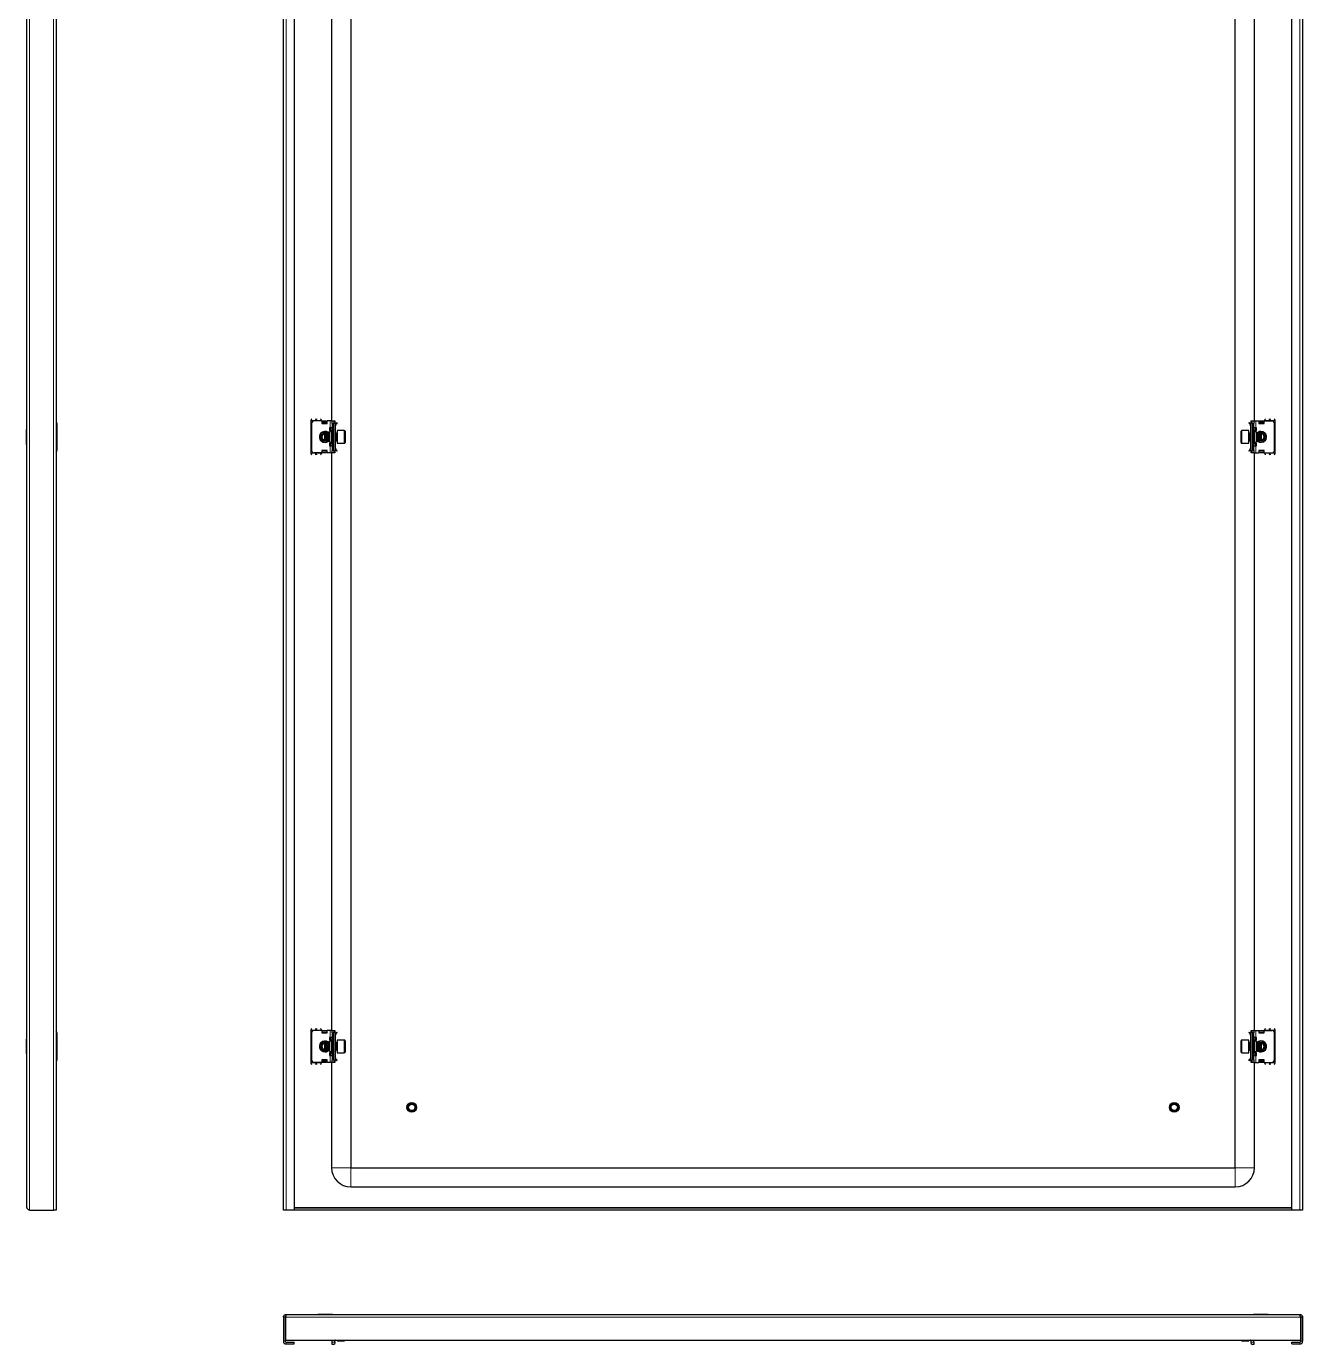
# Model space of a CAD drawing. Header units: millimetres. Extents: x -419 to 1862, y -875 to 1206.
# Drawn here: x 868 to 1862, y -849 to 179 of the extents above; entities that cross this region are included whole.
import ezdxf

# ---------------------------------------------------------------- set-up
doc = ezdxf.new("R2010")
doc.units = ezdxf.units.MM

msp = doc.modelspace()

# ---------------------------------------------------------------- linework, layer by layer
at = {"color": 7, "linetype": 'Continuous', "lineweight": 25}
for p, q in [((868.5, -741.52), (868.5, 1009.28)), ((891.5, 1011.38), (891.5, -743.62)), ((1068.42, -743.62), (1068.42, 1011.38)), ((1076.92, 1011.38), (1076.92, -743.62)), ((1853.92, -743.62), (1853.92, 1011.38)), ((1862.42, 1011.38), (1862.42, -743.62)), ((1120.92, 978.38), (1120.92, -710.62)), ((1809.92, -710.62), (1809.92, 978.38)), ((1105.92, 396.38), (1105.92, -128.62)), ((1824.92, -128.62), (1824.92, 396.38)), ((892, -130.62), (892, -151.62)), ((1089.92, -128.37), (1089.92, -153.87)), ((1090.42, -130.62), (1090.42, -151.62)), ((1098.42, -128.62), (1092.42, -128.62)), ((1097.92, -128.37), (1097.92, -128.62)), ((1098.42, -128.62), (1098.42, -130.62)), ((1098.62, -128.74), (1098.42, -128.74)), ((1098.42, -130.62), (1102.42, -130.62)), ((1098.62, -130.62), (1098.62, -128.74)), ((1098.67, -129), (1099.17, -128.65)), ((1099.17, -129), (1098.67, -129.35)), ((1098.67, -129.35), (1098.67, -129)), ((1098.67, -130.27), (1098.67, -129.35)), ((1098.67, -130.62), (1098.67, -130.27)), ((1099.17, -128.65), (1099.17, -129)), ((1099.17, -128.65), (1101.67, -128.65)), ((1099.17, -129), (1101.67, -129)), ((1101.67, -129), (1101.67, -128.65)), ((1101.67, -128.65), (1102.17, -129)), ((1102.17, -129.35), (1101.67, -129)), ((1102.17, -129), (1102.17, -129.35)), ((1102.17, -129.35), (1102.17, -130.27)), ((1102.17, -130.27), (1102.17, -130.62)), ((1102.42, -130.62), (1102.42, -128.62)), ((1104.92, -128.62), (1102.42, -128.62)), ((1106.42, -128.62), (1104.92, -128.62)), ((1106.42, -128.62), (1108.42, -128.62)), ((1106.42, -130.62), (1106.42, -128.62)), ((1106.42, -130.62), (1106.42, -151.62)), ((1107.42, -151.62), (1107.42, -130.62)), ((1108.42, -128.62), (1108.42, -128.89)), ((1108.42, -128.89), (1108.42, -153.35)), ((1108.42, -129.71), (1108.63, -129.91)), ((1108.92, -132.37), (1108.42, -132.37)), ((1108.92, -130.62), (1108.92, -131.08)), ((1108.92, -135.87), (1108.92, -132.37)), ((1109.01, -130.96), (1109.99, -129.98)), ((1109.36, -131.31), (1109.01, -130.96)), ((1109.36, -131.31), (1110.34, -130.33)), ((1109.99, -129.98), (1110.34, -130.33)), ((1820.86, -129.98), (1820.51, -130.33)), ((1821.49, -131.31), (1820.51, -130.33)), ((1821.84, -130.96), (1820.86, -129.98)), ((1821.49, -131.31), (1821.84, -130.96)), ((1821.92, -130.62), (1821.92, -131.01)), ((1821.92, -132.37), (1822.42, -132.37)), ((1821.92, -132.37), (1821.92, -135.87)), ((1822.22, -129.91), (1822.42, -129.71)), ((1822.42, -128.62), (1824.42, -128.62)), ((1822.42, -128.89), (1822.42, -128.62)), ((1822.42, -153.35), (1822.42, -128.89)), ((1823.42, -130.62), (1823.42, -151.62)), ((1824.42, -128.62), (1824.42, -130.62)), ((1824.42, -128.62), (1825.92, -128.62)), ((1824.42, -151.62), (1824.42, -130.62)), ((1825.92, -128.62), (1828.42, -128.62)), ((1828.42, -128.62), (1828.42, -130.62)), ((1828.42, -130.62), (1832.42, -130.62)), ((1828.67, -129), (1829.17, -128.65)), ((1829.17, -129), (1828.67, -129.35)), ((1828.67, -129.35), (1828.67, -129)), ((1828.67, -130.27), (1828.67, -129.35)), ((1828.67, -130.62), (1828.67, -130.27)), ((1829.17, -128.65), (1829.17, -129)), ((1829.17, -128.65), (1831.67, -128.65)), ((1829.17, -129), (1831.67, -129)), ((1831.67, -129), (1831.67, -128.65)), ((1831.67, -128.65), (1832.17, -129)), ((1832.17, -129.35), (1831.67, -129)), ((1832.17, -129), (1832.17, -129.35)), ((1832.17, -129.35), (1832.17, -130.27)), ((1832.17, -130.27), (1832.17, -130.62)), ((1832.22, -128.74), (1832.22, -130.62)), ((1832.42, -128.74), (1832.22, -128.74)), ((1832.42, -130.62), (1832.42, -128.62)), ((1832.42, -128.62), (1838.42, -128.62)), ((1832.92, -128.62), (1832.92, -128.37)), ((1840.42, -151.62), (1840.42, -130.62)), ((1840.92, -153.87), (1840.92, -128.37)), ((868.5, -135.34), (868.2, -135.34)), ((868.2, -143.26), (868.2, -135.34)), ((868.2, -146.91), (868.2, -143.26)), ((1100.73, -138.37), (1099.9, -138.56)), ((1100.98, -138.12), (1100.42, -138.67)), ((1100.42, -138.67), (1100.42, -143.38)), ((1100.42, -143.38), (1100.42, -143.57)), ((1100.42, -143.57), (1100.98, -144.12)), ((1101.04, -138.12), (1100.98, -138.12)), ((1100.98, -138.12), (1100.98, -143.89)), ((1101.42, -138.67), (1101.04, -138.12)), ((1101.04, -138.12), (1101.04, -139.97)), ((1101.04, -139.97), (1101.04, -144.12)), ((1101.04, -144.12), (1101.42, -143.57)), ((1101.59, -138.44), (1101.22, -138.38)), ((1101.81, -138.12), (1101.42, -138.67)), ((1101.42, -138.67), (1101.42, -140.19)), ((1101.42, -140.19), (1101.42, -143.57)), ((1101.42, -143.57), (1101.81, -144.12)), ((1102.04, -138.12), (1101.81, -138.12)), ((1101.81, -138.12), (1101.81, -139.97)), ((1101.81, -139.97), (1101.81, -144.12)), ((1102.42, -138.67), (1102.04, -138.12)), ((1102.04, -138.12), (1102.04, -139.97)), ((1102.04, -139.97), (1102.04, -144.12)), ((1102.04, -144.12), (1102.42, -143.57)), ((1102.25, -138.43), (1102.5, -138.57)), ((1102.5, -143.67), (1102.25, -143.81)), ((1102.81, -138.12), (1102.42, -138.67)), ((1102.42, -138.67), (1102.42, -140.19)), ((1102.42, -140.19), (1102.42, -143.57)), ((1102.42, -143.57), (1102.81, -144.12)), ((1103.04, -138.12), (1102.81, -138.12)), ((1102.81, -138.12), (1102.81, -139.97)), ((1102.81, -139.97), (1102.81, -144.12)), ((1103.42, -138.67), (1103.04, -138.12)), ((1103.04, -138.12), (1103.04, -139.97)), ((1103.04, -139.97), (1103.04, -144.12)), ((1103.04, -144.12), (1103.42, -143.57)), ((1103.81, -138.12), (1103.42, -138.67)), ((1103.42, -138.67), (1103.42, -140.19)), ((1103.42, -140.19), (1103.42, -143.57)), ((1103.42, -143.57), (1103.81, -144.12)), ((1104.04, -138.12), (1103.81, -138.12)), ((1103.81, -138.12), (1103.81, -139.97)), ((1103.81, -139.97), (1103.81, -144.12)), ((1104.42, -138.67), (1104.04, -138.12)), ((1104.04, -138.12), (1104.04, -139.97)), ((1104.04, -139.97), (1104.04, -144.12)), ((1104.04, -144.12), (1104.42, -143.57)), ((1104.42, -134.12), (1104.42, -136.12)), ((1104.92, -134.12), (1104.42, -134.12)), ((1104.42, -135.87), (1105.42, -135.87)), ((1104.42, -136.12), (1106.1, -137.09)), ((1105.92, -137.12), (1104.42, -137.12)), ((1104.42, -137.12), (1104.42, -145.12)), ((1106.42, -134.12), (1104.92, -134.12)), ((1105.42, -135.87), (1105.92, -135.87)), ((1105.92, -135.87), (1105.92, -136.99)), ((1108.92, -135.87), (1108.42, -135.87)), ((1108.81, -138.12), (1108.42, -138.67)), ((1108.42, -143.57), (1108.81, -144.12)), ((1109.04, -138.12), (1108.81, -138.12)), ((1108.81, -138.12), (1108.81, -139.97)), ((1108.81, -139.97), (1108.81, -144.12)), ((1108.92, -138.12), (1108.92, -135.87)), ((1109.42, -138.67), (1109.04, -138.12)), ((1109.04, -138.12), (1109.04, -139.97)), ((1109.04, -139.97), (1109.04, -144.12)), ((1109.04, -144.12), (1109.42, -143.57)), ((1109.81, -138.12), (1109.42, -138.67)), ((1109.42, -138.67), (1109.42, -140.19)), ((1109.42, -140.19), (1109.42, -143.57)), ((1109.42, -143.57), (1109.81, -144.12)), ((1110.17, -138.12), (1109.81, -138.12)), ((1109.81, -138.12), (1109.81, -139.97)), ((1109.81, -139.97), (1109.81, -144.12)), ((1115.82, -136.12), (1110.42, -136.12)), ((1110.42, -136.12), (1110.42, -145.74)), ((1116.42, -136.72), (1116.42, -145.19)), ((1814.42, -145.52), (1814.42, -136.72)), ((1820.42, -136.12), (1815.02, -136.12)), ((1820.42, -146.12), (1820.42, -136.12)), ((1821.04, -138.12), (1820.67, -138.12)), ((1821.42, -138.67), (1821.04, -138.12)), ((1821.04, -139.97), (1821.04, -138.12)), ((1821.04, -144.12), (1821.04, -139.97)), ((1821.04, -144.12), (1821.42, -143.57)), ((1821.81, -138.12), (1821.42, -138.67)), ((1821.42, -140.19), (1821.42, -138.67)), ((1821.42, -143.57), (1821.42, -140.19)), ((1821.42, -143.57), (1821.81, -144.12)), ((1822.04, -138.12), (1821.81, -138.12)), ((1821.81, -139.97), (1821.81, -138.12)), ((1821.81, -144.12), (1821.81, -139.97)), ((1822.42, -135.87), (1821.92, -135.87)), ((1821.92, -135.87), (1821.92, -138.12)), ((1822.42, -138.67), (1822.04, -138.12)), ((1822.04, -139.97), (1822.04, -138.12)), ((1822.04, -144.12), (1822.04, -139.97)), ((1822.04, -144.12), (1822.42, -143.57)), ((1825.92, -134.12), (1824.42, -134.12)), ((1824.75, -137.09), (1826.42, -136.12)), ((1824.92, -136.99), (1824.92, -135.87)), ((1824.92, -135.87), (1825.42, -135.87)), ((1826.42, -137.12), (1824.92, -137.12)), ((1825.42, -135.87), (1826.42, -135.87)), ((1826.42, -134.12), (1825.92, -134.12)), ((1826.42, -136.12), (1826.42, -134.12)), ((1826.42, -145.12), (1826.42, -137.12)), ((1826.81, -138.12), (1826.42, -138.67)), ((1826.42, -143.57), (1826.81, -144.12)), ((1827.04, -138.12), (1826.81, -138.12)), ((1826.81, -139.97), (1826.81, -138.12)), ((1826.81, -144.12), (1826.81, -139.97)), ((1827.42, -138.67), (1827.04, -138.12)), ((1827.04, -139.97), (1827.04, -138.12)), ((1827.04, -144.12), (1827.04, -139.97)), ((1827.04, -144.12), (1827.42, -143.57)), ((1827.81, -138.12), (1827.42, -138.67)), ((1827.42, -140.19), (1827.42, -138.67)), ((1827.42, -143.57), (1827.42, -140.19)), ((1827.42, -143.57), (1827.81, -144.12)), ((1828.04, -138.12), (1827.81, -138.12)), ((1827.81, -139.97), (1827.81, -138.12)), ((1827.81, -144.12), (1827.81, -139.97)), ((1828.42, -138.67), (1828.04, -138.12)), ((1828.04, -139.97), (1828.04, -138.12)), ((1828.04, -144.12), (1828.04, -139.97)), ((1828.04, -144.12), (1828.42, -143.57)), ((1828.35, -138.57), (1828.6, -138.43)), ((1828.6, -143.81), (1828.35, -143.67)), ((1828.81, -138.12), (1828.42, -138.67)), ((1828.42, -140.19), (1828.42, -138.67)), ((1828.42, -143.57), (1828.42, -140.19)), ((1828.42, -143.57), (1828.81, -144.12)), ((1829.04, -138.12), (1828.81, -138.12)), ((1828.81, -139.97), (1828.81, -138.12)), ((1828.81, -144.12), (1828.81, -139.97)), ((1829.42, -138.67), (1829.04, -138.12)), ((1829.04, -139.97), (1829.04, -138.12)), ((1829.04, -144.12), (1829.04, -139.97)), ((1829.04, -144.12), (1829.42, -143.57)), ((1829.63, -138.38), (1829.26, -138.44)), ((1829.81, -138.12), (1829.42, -138.67)), ((1829.42, -140.19), (1829.42, -138.67)), ((1829.42, -143.57), (1829.42, -140.19)), ((1829.42, -143.57), (1829.81, -144.12)), ((1829.87, -138.12), (1829.81, -138.12)), ((1829.81, -139.97), (1829.81, -138.12)), ((1829.81, -144.12), (1829.81, -139.97)), ((1830.42, -138.67), (1829.87, -138.12)), ((1829.87, -144.12), (1829.87, -138.12)), ((1829.87, -144.12), (1830.42, -143.57)), ((1830.95, -138.56), (1830.12, -138.37)), ((1830.42, -143.57), (1830.42, -138.67)), ((868.2, -146.91), (868.5, -146.91)), ((1098.42, -153.62), (1092.42, -153.62)), ((1097.92, -153.62), (1097.92, -153.87)), ((1102.42, -151.62), (1098.42, -151.62)), ((1098.42, -151.62), (1098.42, -153.62)), ((1098.42, -153.5), (1098.62, -153.5)), ((1098.62, -153.5), (1098.62, -151.62)), ((1098.67, -151.97), (1098.67, -151.62)), ((1098.67, -152.89), (1098.67, -151.97)), ((1098.67, -152.89), (1099.17, -153.24)), ((1098.67, -153.24), (1098.67, -152.89)), ((1099.17, -153.59), (1098.67, -153.24)), ((1101.67, -153.24), (1099.17, -153.24)), ((1099.17, -153.24), (1099.17, -153.59)), ((1101.67, -153.59), (1099.17, -153.59)), ((1100.98, -143.89), (1100.98, -144.12)), ((1100.98, -144.12), (1101.04, -144.12)), ((1101.67, -153.24), (1102.17, -152.89)), ((1101.67, -153.59), (1101.67, -153.24)), ((1102.17, -153.24), (1101.67, -153.59)), ((1101.81, -144.12), (1102.04, -144.12)), ((1102.17, -151.62), (1102.17, -151.97)), ((1102.17, -151.97), (1102.17, -152.89)), ((1102.17, -152.89), (1102.17, -153.24)), ((1102.42, -153.62), (1102.42, -151.62)), ((1104.92, -153.62), (1102.42, -153.62)), ((1102.81, -144.12), (1103.04, -144.12)), ((1103.81, -144.12), (1104.04, -144.12)), ((1104.42, -145.12), (1105.92, -145.12)), ((1106.1, -145.15), (1104.42, -146.12)), ((1104.42, -146.12), (1104.42, -148.12)), ((1105.42, -146.37), (1104.42, -146.37)), ((1104.42, -148.12), (1104.92, -148.12)), ((1104.92, -148.12), (1106.42, -148.12)), ((1106.42, -153.62), (1104.92, -153.62)), ((1105.92, -146.37), (1105.42, -146.37)), ((1105.92, -145.25), (1105.92, -146.37)), ((1105.92, -153.62), (1105.92, -603.62)), ((1106.42, -153.62), (1106.42, -151.62)), ((1108.42, -153.62), (1106.42, -153.62)), ((1108.42, -146.37), (1108.92, -146.37)), ((1108.92, -149.87), (1108.42, -149.87)), ((1108.63, -152.33), (1108.42, -152.53)), ((1108.42, -153.35), (1108.42, -153.62)), ((1108.81, -144.12), (1109.04, -144.12)), ((1108.92, -146.37), (1108.92, -144.12)), ((1108.92, -149.87), (1108.92, -146.37)), ((1108.92, -151.62), (1108.92, -151.23)), ((1109.36, -150.93), (1109.01, -151.28)), ((1109.01, -151.28), (1109.99, -152.26)), ((1109.36, -150.93), (1110.34, -151.91)), ((1109.81, -144.12), (1110.17, -144.12)), ((1109.99, -152.26), (1110.34, -151.91)), ((1110.42, -145.74), (1110.42, -146.12)), ((1110.42, -146.12), (1115.82, -146.12)), ((1116.42, -145.19), (1116.42, -145.52)), ((1815.02, -146.12), (1820.42, -146.12)), ((1821.49, -150.93), (1820.51, -151.91)), ((1820.86, -152.26), (1820.51, -151.91)), ((1820.67, -144.12), (1821.04, -144.12)), ((1821.84, -151.28), (1820.86, -152.26)), ((1821.49, -150.93), (1821.84, -151.28)), ((1821.81, -144.12), (1822.04, -144.12)), ((1821.92, -144.12), (1821.92, -146.37)), ((1821.92, -146.37), (1821.92, -149.87)), ((1821.92, -146.37), (1822.42, -146.37)), ((1821.92, -149.87), (1822.42, -149.87)), ((1821.92, -151.62), (1821.92, -151.16)), ((1822.42, -152.53), (1822.22, -152.33)), ((1822.42, -153.62), (1822.42, -153.35)), ((1824.42, -153.62), (1822.42, -153.62)), ((1824.42, -148.12), (1825.92, -148.12)), ((1824.42, -151.62), (1824.42, -153.62)), ((1824.42, -153.62), (1825.92, -153.62)), ((1826.42, -146.12), (1824.75, -145.15)), ((1824.92, -145.12), (1826.42, -145.12)), ((1824.92, -146.37), (1824.92, -145.25)), ((1825.42, -146.37), (1824.92, -146.37)), ((1824.92, -603.62), (1824.92, -153.62)), ((1826.42, -146.37), (1825.42, -146.37)), ((1825.92, -148.12), (1826.42, -148.12)), ((1825.92, -153.62), (1828.42, -153.62)), ((1826.42, -148.12), (1826.42, -146.12)), ((1826.81, -144.12), (1827.04, -144.12)), ((1827.81, -144.12), (1828.04, -144.12)), ((1832.42, -151.62), (1828.42, -151.62)), ((1828.42, -151.62), (1828.42, -153.62)), ((1828.67, -151.97), (1828.67, -151.62)), ((1828.67, -152.89), (1828.67, -151.97)), ((1828.67, -152.89), (1829.17, -153.24)), ((1828.67, -153.24), (1828.67, -152.89)), ((1829.17, -153.59), (1828.67, -153.24)), ((1828.81, -144.12), (1829.04, -144.12)), ((1831.67, -153.24), (1829.17, -153.24)), ((1829.17, -153.24), (1829.17, -153.59)), ((1831.67, -153.59), (1829.17, -153.59)), ((1829.81, -144.12), (1829.87, -144.12)), ((1831.67, -153.24), (1832.17, -152.89)), ((1831.67, -153.59), (1831.67, -153.24)), ((1832.17, -153.24), (1831.67, -153.59)), ((1832.17, -151.62), (1832.17, -151.97)), ((1832.17, -151.97), (1832.17, -152.89)), ((1832.17, -152.89), (1832.17, -153.24)), ((1832.22, -151.62), (1832.22, -153.5)), ((1832.22, -153.5), (1832.42, -153.5)), ((1832.42, -153.62), (1832.42, -151.62)), ((1832.42, -153.62), (1838.42, -153.62)), ((1832.92, -153.87), (1832.92, -153.62)), ((892, -605.62), (892, -626.62)), ((1089.92, -603.37), (1089.92, -628.87)), ((1090.42, -605.62), (1090.42, -626.62)), ((1098.42, -603.62), (1092.42, -603.62)), ((1097.92, -603.37), (1097.92, -603.62)), ((1098.42, -603.62), (1098.42, -605.62)), ((1098.62, -603.74), (1098.42, -603.74)), ((1098.42, -605.62), (1102.42, -605.62)), ((1098.62, -605.62), (1098.62, -603.74)), ((1098.67, -604), (1099.17, -603.65)), ((1099.17, -604), (1098.67, -604.35)), ((1098.67, -604.35), (1098.67, -604)), ((1098.67, -605.27), (1098.67, -604.35)), ((1098.67, -605.62), (1098.67, -605.27)), ((1099.17, -603.65), (1099.17, -604)), ((1099.17, -603.65), (1101.67, -603.65)), ((1099.17, -604), (1101.67, -604)), ((1101.67, -604), (1101.67, -603.65)), ((1101.67, -603.65), (1102.17, -604)), ((1102.17, -604.35), (1101.67, -604)), ((1102.17, -604), (1102.17, -604.35)), ((1102.17, -604.35), (1102.17, -605.27)), ((1102.17, -605.27), (1102.17, -605.62)), ((1102.42, -605.62), (1102.42, -603.62)), ((1104.92, -603.62), (1102.42, -603.62)), ((1106.42, -603.62), (1104.92, -603.62)), ((1106.42, -605.62), (1106.42, -603.62)), ((1106.42, -603.62), (1108.42, -603.62)), ((1106.42, -605.62), (1106.42, -626.62)), ((1107.42, -626.62), (1107.42, -605.62)), ((1108.42, -603.62), (1108.42, -603.89)), ((1108.42, -603.89), (1108.42, -628.35)), ((1108.42, -604.71), (1108.63, -604.91)), ((1108.92, -605.62), (1108.92, -606.08)), ((1109.01, -605.96), (1109.99, -604.98)), ((1109.36, -606.31), (1109.01, -605.96)), ((1109.36, -606.31), (1110.34, -605.33)), ((1109.99, -604.98), (1110.34, -605.33)), ((1820.86, -604.98), (1820.51, -605.33)), ((1821.49, -606.31), (1820.51, -605.33)), ((1821.84, -605.96), (1820.86, -604.98)), ((1821.49, -606.31), (1821.84, -605.96)), ((1821.92, -605.62), (1821.92, -606.01)), ((1822.22, -604.91), (1822.42, -604.71)), ((1822.42, -603.62), (1824.42, -603.62)), ((1822.42, -603.89), (1822.42, -603.62)), ((1822.42, -628.35), (1822.42, -603.89)), ((1823.42, -605.62), (1823.42, -626.62)), ((1824.42, -603.62), (1824.42, -605.62)), ((1824.42, -603.62), (1825.92, -603.62)), ((1824.42, -626.62), (1824.42, -605.62)), ((1825.92, -603.62), (1828.42, -603.62)), ((1828.42, -603.62), (1828.42, -605.62)), ((1828.42, -605.62), (1832.42, -605.62)), ((1828.67, -604), (1829.17, -603.65)), ((1829.17, -604), (1828.67, -604.35)), ((1828.67, -604.35), (1828.67, -604)), ((1828.67, -605.27), (1828.67, -604.35)), ((1828.67, -605.62), (1828.67, -605.27)), ((1829.17, -603.65), (1829.17, -604)), ((1829.17, -603.65), (1831.67, -603.65)), ((1829.17, -604), (1831.67, -604)), ((1831.67, -604), (1831.67, -603.65)), ((1831.67, -603.65), (1832.17, -604)), ((1832.17, -604.35), (1831.67, -604)), ((1832.17, -604), (1832.17, -604.35)), ((1832.17, -604.35), (1832.17, -605.27)), ((1832.17, -605.27), (1832.17, -605.62)), ((1832.22, -603.74), (1832.22, -605.62)), ((1832.42, -603.74), (1832.22, -603.74)), ((1832.42, -605.62), (1832.42, -603.62)), ((1832.42, -603.62), (1838.42, -603.62)), ((1832.92, -603.62), (1832.92, -603.37)), ((1840.42, -626.62), (1840.42, -605.62)), ((1840.92, -628.87), (1840.92, -603.37)), ((868.5, -610.34), (868.2, -610.34)), ((868.2, -618.26), (868.2, -610.34)), ((1100.73, -613.37), (1099.9, -613.56)), ((1100.98, -613.12), (1100.42, -613.67)), ((1100.42, -613.67), (1100.42, -618.38)), ((1101.04, -613.12), (1100.98, -613.12)), ((1100.98, -613.12), (1100.98, -618.89)), ((1101.42, -613.67), (1101.04, -613.12)), ((1101.04, -613.12), (1101.04, -614.97)), ((1101.04, -614.97), (1101.04, -619.12)), ((1101.59, -613.44), (1101.22, -613.38)), ((1101.81, -613.12), (1101.42, -613.67)), ((1101.42, -613.67), (1101.42, -615.19)), ((1101.42, -615.19), (1101.42, -618.57)), ((1102.04, -613.12), (1101.81, -613.12)), ((1101.81, -613.12), (1101.81, -614.97)), ((1101.81, -614.97), (1101.81, -619.12)), ((1102.42, -613.67), (1102.04, -613.12)), ((1102.04, -613.12), (1102.04, -614.97)), ((1102.04, -614.97), (1102.04, -619.12)), ((1102.25, -613.43), (1102.5, -613.57)), ((1102.81, -613.12), (1102.42, -613.67)), ((1102.42, -613.67), (1102.42, -615.19)), ((1102.42, -615.19), (1102.42, -618.57)), ((1103.04, -613.12), (1102.81, -613.12)), ((1102.81, -613.12), (1102.81, -614.97)), ((1102.81, -614.97), (1102.81, -619.12)), ((1103.42, -613.67), (1103.04, -613.12)), ((1103.04, -613.12), (1103.04, -614.97)), ((1103.04, -614.97), (1103.04, -619.12)), ((1103.81, -613.12), (1103.42, -613.67)), ((1103.42, -613.67), (1103.42, -615.19)), ((1103.42, -615.19), (1103.42, -618.57)), ((1104.04, -613.12), (1103.81, -613.12)), ((1103.81, -613.12), (1103.81, -614.97)), ((1103.81, -614.97), (1103.81, -619.12)), ((1104.42, -613.67), (1104.04, -613.12)), ((1104.04, -613.12), (1104.04, -614.97)), ((1104.04, -614.97), (1104.04, -619.12)), ((1104.42, -609.12), (1104.42, -611.12)), ((1104.92, -609.12), (1104.42, -609.12)), ((1104.42, -610.87), (1105.42, -610.87)), ((1104.42, -611.12), (1106.1, -612.09)), ((1105.92, -612.12), (1104.42, -612.12)), ((1104.42, -612.12), (1104.42, -620.12)), ((1106.42, -609.12), (1104.92, -609.12)), ((1105.42, -610.87), (1105.92, -610.87)), ((1105.92, -610.87), (1105.92, -611.99)), ((1108.92, -607.37), (1108.42, -607.37)), ((1108.92, -610.87), (1108.42, -610.87)), ((1108.81, -613.12), (1108.42, -613.67)), ((1109.04, -613.12), (1108.81, -613.12)), ((1108.81, -613.12), (1108.81, -614.97)), ((1108.81, -614.97), (1108.81, -619.12)), ((1108.92, -610.87), (1108.92, -607.37)), ((1108.92, -613.12), (1108.92, -610.87)), ((1109.42, -613.67), (1109.04, -613.12)), ((1109.04, -613.12), (1109.04, -614.97)), ((1109.04, -614.97), (1109.04, -619.12)), ((1109.81, -613.12), (1109.42, -613.67)), ((1109.42, -613.67), (1109.42, -615.19)), ((1109.42, -615.19), (1109.42, -618.57)), ((1110.17, -613.12), (1109.81, -613.12)), ((1109.81, -613.12), (1109.81, -614.97)), ((1109.81, -614.97), (1109.81, -619.12)), ((1115.82, -611.12), (1110.42, -611.12)), ((1110.42, -611.12), (1110.42, -620.74)), ((1116.42, -611.72), (1116.42, -620.19)), ((1814.42, -620.52), (1814.42, -611.72)), ((1820.42, -611.12), (1815.02, -611.12)), ((1820.42, -621.12), (1820.42, -611.12)), ((1821.04, -613.12), (1820.67, -613.12)), ((1821.42, -613.67), (1821.04, -613.12)), ((1821.04, -614.97), (1821.04, -613.12)), ((1821.04, -619.12), (1821.04, -614.97)), ((1821.81, -613.12), (1821.42, -613.67)), ((1821.42, -615.19), (1821.42, -613.67)), ((1821.42, -618.57), (1821.42, -615.19)), ((1822.04, -613.12), (1821.81, -613.12)), ((1821.81, -614.97), (1821.81, -613.12)), ((1821.81, -619.12), (1821.81, -614.97)), ((1821.92, -607.37), (1822.42, -607.37)), ((1821.92, -607.37), (1821.92, -610.87)), ((1822.42, -610.87), (1821.92, -610.87)), ((1821.92, -610.87), (1821.92, -613.12)), ((1822.42, -613.67), (1822.04, -613.12)), ((1822.04, -614.97), (1822.04, -613.12)), ((1822.04, -619.12), (1822.04, -614.97)), ((1825.92, -609.12), (1824.42, -609.12)), ((1824.75, -612.09), (1826.42, -611.12)), ((1824.92, -611.99), (1824.92, -610.87)), ((1824.92, -610.87), (1825.42, -610.87)), ((1826.42, -612.12), (1824.92, -612.12)), ((1825.42, -610.87), (1826.42, -610.87)), ((1826.42, -609.12), (1825.92, -609.12)), ((1826.42, -611.12), (1826.42, -609.12)), ((1826.42, -620.12), (1826.42, -612.12)), ((1826.81, -613.12), (1826.42, -613.67)), ((1827.04, -613.12), (1826.81, -613.12)), ((1826.81, -614.97), (1826.81, -613.12)), ((1826.81, -619.12), (1826.81, -614.97)), ((1827.42, -613.67), (1827.04, -613.12)), ((1827.04, -614.97), (1827.04, -613.12)), ((1827.04, -619.12), (1827.04, -614.97)), ((1827.81, -613.12), (1827.42, -613.67)), ((1827.42, -615.19), (1827.42, -613.67)), ((1827.42, -618.57), (1827.42, -615.19)), ((1828.04, -613.12), (1827.81, -613.12)), ((1827.81, -614.97), (1827.81, -613.12)), ((1827.81, -619.12), (1827.81, -614.97)), ((1828.42, -613.67), (1828.04, -613.12)), ((1828.04, -614.97), (1828.04, -613.12)), ((1828.04, -619.12), (1828.04, -614.97)), ((1828.35, -613.57), (1828.6, -613.43)), ((1828.81, -613.12), (1828.42, -613.67)), ((1828.42, -615.19), (1828.42, -613.67)), ((1828.42, -618.57), (1828.42, -615.19)), ((1829.04, -613.12), (1828.81, -613.12)), ((1828.81, -614.97), (1828.81, -613.12)), ((1828.81, -619.12), (1828.81, -614.97)), ((1829.42, -613.67), (1829.04, -613.12)), ((1829.04, -614.97), (1829.04, -613.12)), ((1829.04, -619.12), (1829.04, -614.97)), ((1829.63, -613.38), (1829.26, -613.44)), ((1829.81, -613.12), (1829.42, -613.67)), ((1829.42, -615.19), (1829.42, -613.67)), ((1829.42, -618.57), (1829.42, -615.19)), ((1829.87, -613.12), (1829.81, -613.12)), ((1829.81, -614.97), (1829.81, -613.12)), ((1829.81, -619.12), (1829.81, -614.97)), ((1830.42, -613.67), (1829.87, -613.12)), ((1829.87, -619.12), (1829.87, -613.12)), ((1830.95, -613.56), (1830.12, -613.37)), ((1830.42, -618.57), (1830.42, -613.67)), ((868.2, -621.91), (868.2, -618.26)), ((868.2, -621.91), (868.5, -621.91)), ((1102.42, -626.62), (1098.42, -626.62)), ((1098.42, -626.62), (1098.42, -628.62)), ((1098.62, -628.5), (1098.62, -626.62)), ((1098.67, -626.97), (1098.67, -626.62)), ((1100.42, -618.38), (1100.42, -618.57)), ((1100.42, -618.57), (1100.98, -619.12)), ((1100.98, -618.89), (1100.98, -619.12)), ((1100.98, -619.12), (1101.04, -619.12)), ((1101.04, -619.12), (1101.42, -618.57)), ((1101.42, -618.57), (1101.81, -619.12)), ((1101.81, -619.12), (1102.04, -619.12)), ((1102.04, -619.12), (1102.42, -618.57)), ((1102.17, -626.62), (1102.17, -626.97)), ((1102.5, -618.67), (1102.25, -618.81)), ((1102.42, -618.57), (1102.81, -619.12)), ((1102.42, -628.62), (1102.42, -626.62)), ((1102.81, -619.12), (1103.04, -619.12)), ((1103.04, -619.12), (1103.42, -618.57)), ((1103.42, -618.57), (1103.81, -619.12)), ((1103.81, -619.12), (1104.04, -619.12)), ((1104.04, -619.12), (1104.42, -618.57)), ((1104.42, -620.12), (1105.92, -620.12)), ((1106.1, -620.15), (1104.42, -621.12)), ((1104.42, -621.12), (1104.42, -623.12)), ((1105.42, -621.37), (1104.42, -621.37)), ((1104.42, -623.12), (1104.92, -623.12)), ((1104.92, -623.12), (1106.42, -623.12)), ((1105.92, -621.37), (1105.42, -621.37)), ((1105.92, -620.25), (1105.92, -621.37)), ((1106.42, -628.62), (1106.42, -626.62)), ((1108.42, -618.57), (1108.81, -619.12)), ((1108.42, -621.37), (1108.92, -621.37)), ((1108.92, -624.87), (1108.42, -624.87)), ((1108.81, -619.12), (1109.04, -619.12)), ((1108.92, -621.37), (1108.92, -619.12)), ((1108.92, -624.87), (1108.92, -621.37)), ((1108.92, -626.62), (1108.92, -626.23)), ((1109.36, -625.93), (1109.01, -626.28)), ((1109.01, -626.28), (1109.99, -627.26)), ((1109.04, -619.12), (1109.42, -618.57)), ((1109.36, -625.93), (1110.34, -626.91)), ((1109.42, -618.57), (1109.81, -619.12)), ((1109.81, -619.12), (1110.17, -619.12)), ((1110.42, -620.74), (1110.42, -621.12)), ((1110.42, -621.12), (1115.82, -621.12)), ((1116.42, -620.19), (1116.42, -620.52)), ((1815.02, -621.12), (1820.42, -621.12)), ((1821.49, -625.93), (1820.51, -626.91)), ((1820.67, -619.12), (1821.04, -619.12)), ((1821.84, -626.28), (1820.86, -627.26)), ((1821.04, -619.12), (1821.42, -618.57)), ((1821.42, -618.57), (1821.81, -619.12)), ((1821.49, -625.93), (1821.84, -626.28)), ((1821.81, -619.12), (1822.04, -619.12)), ((1821.92, -619.12), (1821.92, -621.37)), ((1821.92, -621.37), (1821.92, -624.87)), ((1821.92, -621.37), (1822.42, -621.37)), ((1821.92, -624.87), (1822.42, -624.87)), ((1821.92, -626.62), (1821.92, -626.16)), ((1822.04, -619.12), (1822.42, -618.57)), ((1824.42, -623.12), (1825.92, -623.12)), ((1824.42, -626.62), (1824.42, -628.62)), ((1826.42, -621.12), (1824.75, -620.15)), ((1824.92, -620.12), (1826.42, -620.12)), ((1824.92, -621.37), (1824.92, -620.25)), ((1825.42, -621.37), (1824.92, -621.37)), ((1826.42, -621.37), (1825.42, -621.37)), ((1825.92, -623.12), (1826.42, -623.12)), ((1826.42, -618.57), (1826.81, -619.12)), ((1826.42, -623.12), (1826.42, -621.12)), ((1826.81, -619.12), (1827.04, -619.12)), ((1827.04, -619.12), (1827.42, -618.57)), ((1827.42, -618.57), (1827.81, -619.12)), ((1827.81, -619.12), (1828.04, -619.12)), ((1828.04, -619.12), (1828.42, -618.57)), ((1828.6, -618.81), (1828.35, -618.67)), ((1828.42, -618.57), (1828.81, -619.12)), ((1832.42, -626.62), (1828.42, -626.62)), ((1828.42, -626.62), (1828.42, -628.62)), ((1828.67, -626.97), (1828.67, -626.62)), ((1828.81, -619.12), (1829.04, -619.12)), ((1829.04, -619.12), (1829.42, -618.57)), ((1829.42, -618.57), (1829.81, -619.12)), ((1829.81, -619.12), (1829.87, -619.12)), ((1829.87, -619.12), (1830.42, -618.57)), ((1832.17, -626.62), (1832.17, -626.97)), ((1832.22, -626.62), (1832.22, -628.5)), ((1832.42, -628.62), (1832.42, -626.62)), ((1098.42, -628.62), (1092.42, -628.62)), ((1097.92, -628.62), (1097.92, -628.87)), ((1098.42, -628.5), (1098.62, -628.5)), ((1098.67, -627.89), (1098.67, -626.97)), ((1098.67, -627.89), (1099.17, -628.24)), ((1098.67, -628.24), (1098.67, -627.89)), ((1099.17, -628.59), (1098.67, -628.24)), ((1101.67, -628.24), (1099.17, -628.24)), ((1099.17, -628.24), (1099.17, -628.59)), ((1101.67, -628.59), (1099.17, -628.59)), ((1101.67, -628.24), (1102.17, -627.89)), ((1101.67, -628.59), (1101.67, -628.24)), ((1102.17, -628.24), (1101.67, -628.59)), ((1102.17, -626.97), (1102.17, -627.89)), ((1102.17, -627.89), (1102.17, -628.24)), ((1104.92, -628.62), (1102.42, -628.62)), ((1106.42, -628.62), (1104.92, -628.62)), ((1105.92, -628.62), (1105.92, -710.62)), ((1108.42, -628.62), (1106.42, -628.62)), ((1108.63, -627.33), (1108.42, -627.53)), ((1108.42, -628.35), (1108.42, -628.62)), ((1109.99, -627.26), (1110.34, -626.91)), ((1820.86, -627.26), (1820.51, -626.91)), ((1822.42, -627.53), (1822.22, -627.33)), ((1822.42, -628.62), (1822.42, -628.35)), ((1824.42, -628.62), (1822.42, -628.62)), ((1824.42, -628.62), (1825.92, -628.62)), ((1824.92, -710.62), (1824.92, -628.62)), ((1825.92, -628.62), (1828.42, -628.62)), ((1828.67, -627.89), (1828.67, -626.97)), ((1828.67, -628.24), (1828.67, -627.89)), ((1828.67, -627.89), (1829.17, -628.24)), ((1829.17, -628.59), (1828.67, -628.24)), ((1829.17, -628.24), (1829.17, -628.59)), ((1831.67, -628.24), (1829.17, -628.24)), ((1831.67, -628.59), (1829.17, -628.59)), ((1831.67, -628.24), (1832.17, -627.89)), ((1831.67, -628.59), (1831.67, -628.24)), ((1832.17, -628.24), (1831.67, -628.59)), ((1832.17, -626.97), (1832.17, -627.89)), ((1832.17, -627.89), (1832.17, -628.24)), ((1832.22, -628.5), (1832.42, -628.5)), ((1832.42, -628.62), (1838.42, -628.62)), ((1832.92, -628.87), (1832.92, -628.62)), ((1120.92, -710.62), (1809.92, -710.62)), ((1120.92, -725.62), (1809.92, -725.62)), ((870.6, -743.62), (889.4, -743.62)), ((891.5, -743.62), (889.4, -743.62)), ((1070.52, -743.62), (1068.42, -743.62)), ((1076.92, -743.62), (1070.52, -743.62)), ((1853.92, -742.12), (1076.92, -742.12)), ((1853.92, -743.62), (1076.92, -743.62)), ((1860.32, -743.62), (1853.92, -743.62)), ((1862.42, -743.62), (1860.32, -743.62)), ((1069.92, -827.1), (1068.42, -827.1)), ((1068.42, -827.1), (1068.42, -845.9)), ((1069.92, -827.1), (1069.92, -845.9)), ((1070.12, -827.1), (1070.12, -845)), ((1070.52, -825), (1860.32, -825)), ((1095.14, -824.7), (1095.14, -825)), ((1095.14, -824.7), (1106.71, -824.7)), ((1106.71, -825), (1106.71, -824.7)), ((1824.14, -824.7), (1824.14, -825)), ((1824.14, -824.7), (1835.3, -824.7)), ((1835.3, -824.7), (1835.71, -824.7)), ((1835.71, -825), (1835.71, -824.7)), ((1860.72, -827.1), (1860.72, -845)), ((1862.42, -827.1), (1860.92, -827.1)), ((1860.92, -827.1), (1860.92, -845.9)), ((1862.42, -827.1), (1862.42, -845.9)), ((1070.12, -845), (1860.72, -845)), ((1070.52, -846.5), (1076.92, -846.5)), ((1070.52, -848), (1076.92, -848)), ((1076.92, -848), (1076.92, -846.5)), ((1106.42, -846.5), (1106.42, -845)), ((1106.42, -848.5), (1106.42, -846.5)), ((1107.42, -848.5), (1106.42, -848.5)), ((1107.42, -848.5), (1108.42, -847.5)), ((1108.42, -846.5), (1108.42, -845)), ((1108.92, -845.5), (1108.42, -845.5)), ((1108.42, -846.5), (1108.42, -847.5)), ((1110.42, -845), (1110.42, -845.5)), ((1110.42, -845.5), (1115.82, -845.5)), ((1815.02, -845.5), (1820.42, -845.5)), ((1820.42, -845.5), (1820.42, -845)), ((1821.92, -845.5), (1822.42, -845.5)), ((1822.42, -846.5), (1822.42, -845)), ((1822.42, -847.5), (1822.42, -846.5)), ((1822.42, -847.5), (1823.42, -848.5)), ((1824.42, -848.5), (1823.42, -848.5)), ((1824.42, -846.5), (1824.42, -845)), ((1824.42, -846.5), (1824.42, -848.5)), ((1853.92, -848), (1853.92, -846.5)), ((1853.92, -846.5), (1860.32, -846.5)), ((1853.92, -848), (1860.32, -848))]:
    msp.add_line(p, q, dxfattribs=at)
at = {"color": 8, "linetype": 'Continuous', "lineweight": 18}
for p, q in [((870.6, -743.62), (870.6, 1011.38)), ((889.4, -743.62), (889.4, 1011.38)), ((1070.52, 1011.38), (1070.52, -743.62)), ((1860.32, 1011.38), (1860.32, -743.62)), ((1089.92, -128.37), (1093.92, -128.37)), ((1093.92, -128.37), (1097.92, -128.37)), ((1102.17, -130.27), (1098.67, -130.27)), ((1104.92, -128.62), (1104.92, -134.12)), ((1107.42, -130.62), (1106.42, -130.62)), ((1108.42, -130.12), (1108.63, -129.91)), ((1108.42, -130.62), (1108.92, -130.62)), ((1822.42, -130.62), (1821.92, -130.62)), ((1822.42, -130.12), (1822.22, -129.91)), ((1824.42, -130.62), (1823.42, -130.62)), ((1825.92, -134.12), (1825.92, -128.62)), ((1832.17, -130.27), (1828.67, -130.27)), ((1832.92, -128.37), (1836.92, -128.37)), ((1840.92, -128.37), (1836.92, -128.37)), ((1105.42, -134.12), (1105.42, -135.87)), ((1105.92, -145.12), (1105.92, -137.12)), ((1110.17, -144.12), (1110.17, -138.12)), ((1115.82, -145.74), (1115.82, -136.12)), ((1815.02, -136.12), (1815.02, -146.12)), ((1820.67, -138.12), (1820.67, -143.89)), ((1824.92, -137.12), (1824.92, -145.12)), ((1825.42, -135.87), (1825.42, -134.12)), ((1089.92, -153.87), (1093.92, -153.87)), ((1097.92, -153.87), (1093.92, -153.87)), ((1098.67, -151.97), (1102.17, -151.97)), ((1104.92, -148.12), (1104.92, -153.62)), ((1105.42, -146.37), (1105.42, -148.12)), ((1106.42, -151.62), (1107.42, -151.62)), ((1108.42, -151.62), (1108.92, -151.62)), ((1108.42, -152.12), (1108.63, -152.33)), ((1115.82, -146.12), (1115.82, -145.74)), ((1820.67, -143.89), (1820.67, -144.12)), ((1822.42, -151.62), (1821.92, -151.62)), ((1822.42, -152.12), (1822.22, -152.33)), ((1823.42, -151.62), (1824.42, -151.62)), ((1825.42, -148.12), (1825.42, -146.37)), ((1825.92, -153.62), (1825.92, -148.12)), ((1828.67, -151.97), (1832.17, -151.97)), ((1836.92, -153.87), (1832.92, -153.87)), ((1840.92, -153.87), (1836.92, -153.87)), ((1089.92, -603.37), (1093.92, -603.37)), ((1093.92, -603.37), (1097.92, -603.37)), ((1102.17, -605.27), (1098.67, -605.27)), ((1104.92, -603.62), (1104.92, -609.12)), ((1107.42, -605.62), (1106.42, -605.62)), ((1108.42, -605.12), (1108.63, -604.91)), ((1108.42, -605.62), (1108.92, -605.62)), ((1822.42, -605.62), (1821.92, -605.62)), ((1822.42, -605.12), (1822.22, -604.91)), ((1824.42, -605.62), (1823.42, -605.62)), ((1825.92, -609.12), (1825.92, -603.62)), ((1832.17, -605.27), (1828.67, -605.27)), ((1832.92, -603.37), (1836.92, -603.37)), ((1840.92, -603.37), (1836.92, -603.37)), ((1105.42, -609.12), (1105.42, -610.87)), ((1105.92, -620.12), (1105.92, -612.12)), ((1110.17, -619.12), (1110.17, -613.12)), ((1115.82, -620.74), (1115.82, -611.12)), ((1815.02, -611.12), (1815.02, -621.12)), ((1820.67, -613.12), (1820.67, -618.89)), ((1824.92, -612.12), (1824.92, -620.12)), ((1825.42, -610.87), (1825.42, -609.12)), ((1104.92, -623.12), (1104.92, -628.62)), ((1105.42, -621.37), (1105.42, -623.12)), ((1106.42, -626.62), (1107.42, -626.62)), ((1108.42, -626.62), (1108.92, -626.62)), ((1115.82, -621.12), (1115.82, -620.74)), ((1820.67, -618.89), (1820.67, -619.12)), ((1822.42, -626.62), (1821.92, -626.62)), ((1823.42, -626.62), (1824.42, -626.62)), ((1825.42, -623.12), (1825.42, -621.37)), ((1825.92, -628.62), (1825.92, -623.12)), ((1089.92, -628.87), (1093.92, -628.87)), ((1097.92, -628.87), (1093.92, -628.87)), ((1098.67, -626.97), (1102.17, -626.97)), ((1108.42, -627.12), (1108.63, -627.33)), ((1822.42, -627.12), (1822.22, -627.33)), ((1828.67, -626.97), (1832.17, -626.97)), ((1836.92, -628.87), (1832.92, -628.87)), ((1840.92, -628.87), (1836.92, -628.87)), ((1120.92, -710.62), (1105.92, -710.62)), ((1120.92, -710.62), (1120.92, -725.62)), ((1809.92, -710.62), (1809.92, -725.62)), ((1809.92, -710.62), (1824.92, -710.62)), ((1853.92, -741.52), (1076.92, -741.52)), ((1070.12, -827.1), (1860.72, -827.1)), ((1069.92, -845.9), (1068.42, -845.9)), ((1070.52, -846.5), (1070.52, -848)), ((1106.42, -846.5), (1108.42, -846.5)), ((1115.82, -845.5), (1115.82, -845)), ((1815.02, -845), (1815.02, -845.5)), ((1822.42, -846.5), (1824.42, -846.5)), ((1860.32, -846.5), (1860.32, -848)), ((1860.92, -845.9), (1862.42, -845.9))]:
    msp.add_line(p, q, dxfattribs=at)
at = {"color": 7, "linetype": 'Continuous', "lineweight": 25, "flags": 128}
for points in [[(1101.22, -143.86), (1101.46, -143.83), (1101.59, -143.8)], [(1829.26, -143.8), (1829.39, -143.83), (1829.63, -143.86)], [(1101.22, -618.86), (1101.46, -618.83), (1101.59, -618.8)], [(1829.26, -618.8), (1829.39, -618.83), (1829.63, -618.86)]]:
    msp.add_lwpolyline(points, dxfattribs=at)
at = {"color": 7, "linetype": 'Continuous', "lineweight": 25}
for centre, radius in [((1168.42, -663.62), 3.75), ((1168.42, -663.62), 3), ((1168.42, -663.62), 2.5), ((1762.42, -663.62), 3.75), ((1762.42, -663.62), 3), ((1762.42, -663.62), 2.5)]:
    msp.add_circle(centre, radius, dxfattribs=at)
for centre, radius, start, end in [((890, -130.62), 2, 0, 41.40962), ((1092.42, -130.62), 2, 90, 180), ((1109.42, -130.62), 2, 120, 180), ((1107.92, -130.62), 1, 0, 45), ((1822.92, -130.62), 1, 135, 180), ((1821.42, -130.62), 2, 0, 60), ((1838.42, -130.62), 2, 0, 90), ((1100.92, -141.12), 4, 45.71765, 270), ((1100.92, -141.12), 3, 74.33161, 285.66839), ((1100.92, -141.12), 2.76, 111.7574, 265.98739), ((1100.92, -141.12), 2.45, 101.79772, 201.7574), ((1100.92, -141.12), 2.45, 201.7574, 258.20228), ((1105.92, -136.62), 0.5, 270, 360), ((1110.17, -137.87), 0.25, 270, 0), ((1115.82, -136.72), 0.6, 0, 90), ((1815.02, -136.72), 0.6, 90, 180), ((1820.67, -137.87), 0.25, 180, 270), ((1824.92, -136.62), 0.5, 180, 270), ((1829.92, -141.12), 4, 90, 134.28235), ((1829.92, -141.12), 4, 225.71765, 90), ((1829.92, -141.12), 3, 254.33161, 105.66839), ((1829.92, -141.12), 2.76, 274.01261, 68.2426), ((1829.92, -141.12), 2.45, 281.79772, 78.20228), ((890, -151.62), 2, 318.59038, 0), ((1092.42, -151.62), 2, 180, 270), ((1100.92, -141.12), 4, 270, 314.28235), ((1105.92, -145.62), 0.5, 0, 90), ((1109.42, -151.62), 2, 180, 240), ((1107.92, -151.62), 1, 315, 0), ((1110.17, -144.37), 0.25, 360, 90), ((1115.82, -145.52), 0.6, 270, 360), ((1815.02, -145.52), 0.6, 180, 270), ((1820.67, -144.37), 0.25, 90, 180), ((1822.92, -151.62), 1, 180, 225), ((1821.42, -151.62), 2, 300, 0), ((1824.92, -145.62), 0.5, 90, 180), ((1838.42, -151.62), 2, 270, 0), ((890, -605.62), 2, 0, 41.40962), ((1092.42, -605.62), 2, 90, 180), ((1109.42, -605.62), 2, 120, 180), ((1107.92, -605.62), 1, 0, 45), ((1822.92, -605.62), 1, 135, 180), ((1821.42, -605.62), 2, 0, 60), ((1838.42, -605.62), 2, 0, 90), ((1100.92, -616.12), 4, 45.71765, 270), ((1100.92, -616.12), 3, 74.33161, 285.66839), ((1100.92, -616.12), 2.76, 111.7574, 265.98739), ((1100.92, -616.12), 2.45, 101.79772, 201.7574), ((1105.92, -611.62), 0.5, 270, 0), ((1110.17, -612.87), 0.25, 270, 0), ((1115.82, -611.72), 0.6, 0, 90), ((1815.02, -611.72), 0.6, 90, 180), ((1820.67, -612.87), 0.25, 180, 270), ((1824.92, -611.62), 0.5, 180, 270), ((1829.92, -616.12), 4, 90, 134.28235), ((1829.92, -616.12), 4, 225.71765, 90), ((1829.92, -616.12), 3, 254.33161, 105.66839), ((1829.92, -616.12), 2.76, 274.01261, 68.2426), ((1829.92, -616.12), 2.45, 281.79772, 78.20228), ((890, -626.62), 2, 318.59038, 0), ((1092.42, -626.62), 2, 180, 270), ((1100.92, -616.12), 2.45, 201.7574, 258.20228), ((1100.92, -616.12), 4, 270, 314.28235), ((1105.92, -620.62), 0.5, 0, 90), ((1109.42, -626.62), 2, 180, 240), ((1107.92, -626.62), 1, 315, 0), ((1110.17, -619.37), 0.25, 360, 90), ((1115.82, -620.52), 0.6, 270, 360), ((1815.02, -620.52), 0.6, 180, 270), ((1820.67, -619.37), 0.25, 90, 180), ((1822.92, -626.62), 1, 180, 225), ((1821.42, -626.62), 2, 300, 0), ((1824.92, -620.62), 0.5, 90, 180), ((1838.42, -626.62), 2, 270, 0), ((1120.92, -710.62), 15, 180, 270), ((1809.92, -710.62), 15, 270, 0), ((1070.52, -845.9), 2.1, 180, 270), ((1070.52, -845.9), 0.6, 180, 270), ((1115.82, -844.9), 0.6, 270, 350.40593), ((1815.02, -844.9), 0.6, 189.59407, 270), ((1860.32, -845.9), 2.1, 270, 0), ((1860.32, -845.9), 0.6, 270, 0)]:
    msp.add_arc(centre, radius, start, end, dxfattribs=at)
at = {"color": 8, "linetype": 'Continuous', "lineweight": 18}
for centre, start, end in [((1100.92, -141.12), 38.94244, 270), ((1829.92, -141.12), 218.94244, 90), ((1829.92, -141.12), 90, 141.05756), ((1100.92, -141.12), 270, 321.05756), ((1100.92, -616.12), 38.94244, 270), ((1829.92, -616.12), 218.94244, 90), ((1829.92, -616.12), 90, 141.05756), ((1100.92, -616.12), 270, 321.05756)]:
    msp.add_arc(centre, 4.5, start, end, dxfattribs=at)
at = {"color": 7, "linetype": 'Continuous', "lineweight": 25}
for points, knots in [([(1089.92, -128.37), (1090.02, -128.13), (1090.21, -127.64), (1090.4, -127.24), (1090.5, -127.05)], [0, 0, 0, 0, 0.5020654, 1, 1, 1, 1]), ([(1093.35, -127.06), (1093.43, -127.21), (1093.61, -127.56), (1093.8, -128.05), (1093.91, -128.33), (1093.92, -128.37)], [0, 0, 0, 0, 0.4154826, 0.9171518, 1, 1, 1, 1]), ([(1093.92, -128.37), (1094.02, -128.13), (1094.21, -127.64), (1094.4, -127.24), (1094.5, -127.05)], [0, 0, 0, 0, 0.5020654, 1, 1, 1, 1]), ([(1097.35, -127.06), (1097.43, -127.21), (1097.61, -127.56), (1097.8, -128.05), (1097.91, -128.33), (1097.92, -128.37)], [0, 0, 0, 0, 0.4154826, 0.91715183, 1, 1, 1, 1]), ([(1109.01, -130.96), (1108.86, -131.14), (1108.55, -131.52), (1108.43, -132.05), (1108.43, -132.33), (1108.42, -132.37)], [0, 0, 0, 0, 0.4618628, 0.9237257, 1, 1, 1, 1]), ([(1109.36, -131.31), (1109.24, -131.46), (1109.06, -131.69), (1108.94, -132.07), (1108.93, -132.27), (1108.92, -132.37)], [0, 0, 0, 0, 0.4850424, 0.7384039, 1, 1, 1, 1]), ([(1821.92, -132.37), (1821.9, -132.18), (1821.87, -131.89), (1821.69, -131.54), (1821.55, -131.39), (1821.49, -131.31)], [0, 0, 0, 0, 0.4850424, 0.7384039, 1, 1, 1, 1]), ([(1822.42, -132.37), (1822.4, -132.13), (1822.35, -131.65), (1822.06, -131.19), (1821.87, -130.98), (1821.84, -130.96)], [0, 0, 0, 0, 0.4618628, 0.9237257, 1, 1, 1, 1]), ([(1832.92, -128.37), (1832.97, -128.25), (1833.07, -128.01), (1833.21, -127.66), (1833.35, -127.33), (1833.45, -127.14), (1833.5, -127.05)], [0, 0, 0, 0, 0.2474545, 0.5020799, 0.7495343, 1, 1, 1, 1]), ([(1836.35, -127.06), (1836.43, -127.21), (1836.61, -127.56), (1836.8, -128.05), (1836.91, -128.33), (1836.92, -128.37)], [0, 0, 0, 0, 0.4154826, 0.9171518, 1, 1, 1, 1]), ([(1836.92, -128.37), (1837.02, -128.13), (1837.21, -127.64), (1837.4, -127.24), (1837.5, -127.05)], [0, 0, 0, 0, 0.5020654, 1, 1, 1, 1]), ([(1840.35, -127.06), (1840.43, -127.21), (1840.61, -127.56), (1840.8, -128.05), (1840.91, -128.33), (1840.92, -128.37)], [0, 0, 0, 0, 0.4154826, 0.9171518, 1, 1, 1, 1]), ([(1090.5, -155.18), (1090.42, -155.03), (1090.24, -154.68), (1090.05, -154.19), (1089.94, -153.91), (1089.92, -153.87)], [0, 0, 0, 0, 0.4154826, 0.9171518, 1, 1, 1, 1]), ([(1093.92, -153.87), (1093.83, -154.11), (1093.64, -154.6), (1093.45, -155), (1093.35, -155.19)], [0, 0, 0, 0, 0.5020654, 1, 1, 1, 1]), ([(1094.5, -155.18), (1094.42, -155.03), (1094.24, -154.68), (1094.05, -154.19), (1093.94, -153.91), (1093.92, -153.87)], [0, 0, 0, 0, 0.4154826, 0.91715183, 1, 1, 1, 1]), ([(1097.92, -153.87), (1097.88, -153.99), (1097.78, -154.23), (1097.64, -154.58), (1097.5, -154.91), (1097.4, -155.1), (1097.35, -155.19)], [0, 0, 0, 0, 0.2474545, 0.5020799, 0.7495343, 1, 1, 1, 1]), ([(1108.42, -149.87), (1108.45, -150.11), (1108.5, -150.59), (1108.79, -151.05), (1108.98, -151.26), (1109.01, -151.28)], [0, 0, 0, 0, 0.4618628, 0.9237257, 1, 1, 1, 1]), ([(1108.92, -149.87), (1108.95, -150.06), (1108.98, -150.35), (1109.16, -150.7), (1109.3, -150.85), (1109.36, -150.93)], [0, 0, 0, 0, 0.4850424, 0.7384039, 1, 1, 1, 1]), ([(1821.49, -150.93), (1821.61, -150.78), (1821.79, -150.55), (1821.91, -150.17), (1821.92, -149.97), (1821.92, -149.87)], [0, 0, 0, 0, 0.4850424, 0.7384039, 1, 1, 1, 1]), ([(1821.84, -151.28), (1821.99, -151.1), (1822.3, -150.72), (1822.42, -150.19), (1822.42, -149.91), (1822.42, -149.87)], [0, 0, 0, 0, 0.4618628, 0.9237257, 1, 1, 1, 1]), ([(1833.5, -155.18), (1833.42, -155.03), (1833.24, -154.68), (1833.05, -154.19), (1832.94, -153.91), (1832.92, -153.87)], [0, 0, 0, 0, 0.4154826, 0.9171518, 1, 1, 1, 1]), ([(1836.92, -153.87), (1836.83, -154.11), (1836.64, -154.6), (1836.45, -155), (1836.35, -155.19)], [0, 0, 0, 0, 0.5020654, 1, 1, 1, 1]), ([(1837.5, -155.18), (1837.42, -155.03), (1837.24, -154.68), (1837.05, -154.19), (1836.94, -153.91), (1836.92, -153.87)], [0, 0, 0, 0, 0.4154826, 0.9171518, 1, 1, 1, 1]), ([(1840.92, -153.87), (1840.83, -154.11), (1840.64, -154.6), (1840.45, -155), (1840.35, -155.19)], [0, 0, 0, 0, 0.5020654, 1, 1, 1, 1]), ([(1089.92, -603.37), (1090.02, -603.13), (1090.21, -602.64), (1090.4, -602.24), (1090.5, -602.05)], [0, 0, 0, 0, 0.5020654, 1, 1, 1, 1]), ([(1093.35, -602.06), (1093.43, -602.21), (1093.61, -602.56), (1093.8, -603.05), (1093.91, -603.33), (1093.92, -603.37)], [0, 0, 0, 0, 0.4154826, 0.9171518, 1, 1, 1, 1]), ([(1093.92, -603.37), (1094.02, -603.13), (1094.21, -602.64), (1094.4, -602.24), (1094.5, -602.05)], [0, 0, 0, 0, 0.5020654, 1, 1, 1, 1]), ([(1097.35, -602.06), (1097.43, -602.21), (1097.61, -602.56), (1097.8, -603.05), (1097.91, -603.33), (1097.92, -603.37)], [0, 0, 0, 0, 0.4154826, 0.9171518, 1, 1, 1, 1]), ([(1109.01, -605.96), (1108.86, -606.14), (1108.55, -606.52), (1108.43, -607.05), (1108.43, -607.33), (1108.42, -607.37)], [0, 0, 0, 0, 0.4618628, 0.9237257, 1, 1, 1, 1]), ([(1822.42, -607.37), (1822.4, -607.13), (1822.35, -606.65), (1822.06, -606.19), (1821.87, -605.98), (1821.84, -605.96)], [0, 0, 0, 0, 0.4618628, 0.9237257, 1, 1, 1, 1]), ([(1832.92, -603.37), (1832.97, -603.25), (1833.07, -603.01), (1833.21, -602.66), (1833.35, -602.33), (1833.45, -602.14), (1833.5, -602.05)], [0, 0, 0, 0, 0.2474545, 0.5020799, 0.7495343, 1, 1, 1, 1]), ([(1836.35, -602.06), (1836.43, -602.21), (1836.61, -602.56), (1836.8, -603.05), (1836.91, -603.33), (1836.92, -603.37)], [0, 0, 0, 0, 0.4154826, 0.9171518, 1, 1, 1, 1]), ([(1836.92, -603.37), (1837.02, -603.13), (1837.21, -602.64), (1837.4, -602.24), (1837.5, -602.05)], [0, 0, 0, 0, 0.5020654, 1, 1, 1, 1]), ([(1840.35, -602.06), (1840.43, -602.21), (1840.61, -602.56), (1840.8, -603.05), (1840.91, -603.33), (1840.92, -603.37)], [0, 0, 0, 0, 0.4154826, 0.9171518, 1, 1, 1, 1]), ([(1109.36, -606.31), (1109.24, -606.46), (1109.06, -606.69), (1108.94, -607.07), (1108.93, -607.27), (1108.92, -607.37)], [0, 0, 0, 0, 0.4850424, 0.7384039, 1, 1, 1, 1]), ([(1821.92, -607.37), (1821.9, -607.18), (1821.87, -606.89), (1821.69, -606.54), (1821.55, -606.39), (1821.49, -606.31)], [0, 0, 0, 0, 0.4850424, 0.7384039, 1, 1, 1, 1]), ([(1108.42, -624.87), (1108.45, -625.11), (1108.5, -625.59), (1108.79, -626.05), (1108.98, -626.26), (1109.01, -626.28)], [0, 0, 0, 0, 0.4618628, 0.9237257, 1, 1, 1, 1]), ([(1108.92, -624.87), (1108.95, -625.06), (1108.98, -625.35), (1109.16, -625.7), (1109.3, -625.85), (1109.36, -625.93)], [0, 0, 0, 0, 0.4850424, 0.7384039, 1, 1, 1, 1]), ([(1821.49, -625.93), (1821.61, -625.78), (1821.79, -625.55), (1821.91, -625.17), (1821.92, -624.97), (1821.92, -624.87)], [0, 0, 0, 0, 0.4850424, 0.7384039, 1, 1, 1, 1]), ([(1821.84, -626.28), (1821.99, -626.1), (1822.3, -625.72), (1822.42, -625.19), (1822.42, -624.91), (1822.42, -624.87)], [0, 0, 0, 0, 0.4618628, 0.9237257, 1, 1, 1, 1]), ([(1090.5, -630.18), (1090.42, -630.03), (1090.24, -629.68), (1090.05, -629.19), (1089.94, -628.91), (1089.92, -628.87)], [0, 0, 0, 0, 0.4154826, 0.9171518, 1, 1, 1, 1]), ([(1093.92, -628.87), (1093.83, -629.11), (1093.64, -629.6), (1093.45, -630), (1093.35, -630.19)], [0, 0, 0, 0, 0.5020654, 1, 1, 1, 1]), ([(1094.5, -630.18), (1094.42, -630.03), (1094.24, -629.68), (1094.05, -629.19), (1093.94, -628.91), (1093.92, -628.87)], [0, 0, 0, 0, 0.4154826, 0.9171518, 1, 1, 1, 1]), ([(1097.92, -628.87), (1097.88, -628.99), (1097.78, -629.23), (1097.64, -629.58), (1097.5, -629.91), (1097.4, -630.1), (1097.35, -630.19)], [0, 0, 0, 0, 0.2474545, 0.5020799, 0.7495343, 1, 1, 1, 1]), ([(1833.5, -630.18), (1833.42, -630.03), (1833.24, -629.68), (1833.05, -629.19), (1832.94, -628.91), (1832.92, -628.87)], [0, 0, 0, 0, 0.4154826, 0.91715183, 1, 1, 1, 1]), ([(1836.92, -628.87), (1836.83, -629.11), (1836.64, -629.6), (1836.45, -630), (1836.35, -630.19)], [0, 0, 0, 0, 0.50206541, 1, 1, 1, 1]), ([(1837.5, -630.18), (1837.42, -630.03), (1837.24, -629.68), (1837.05, -629.19), (1836.94, -628.91), (1836.92, -628.87)], [0, 0, 0, 0, 0.4154826, 0.9171518, 1, 1, 1, 1]), ([(1840.92, -628.87), (1840.83, -629.11), (1840.64, -629.6), (1840.45, -630), (1840.35, -630.19)], [0, 0, 0, 0, 0.50206541, 1, 1, 1, 1]), ([(868.5, -741.52), (868.5, -741.7), (868.55, -741.87), (868.76, -742.22), (868.91, -742.39), (869.31, -742.75), (869.54, -742.92), (870.05, -743.27), (870.32, -743.44), (870.6, -743.62)], [0, 0, 0, 0, 0.25, 0.25, 0.5, 0.5, 0.75, 0.75, 1, 1, 1, 1]), ([(1068.42, -827.1), (1068.42, -826.82), (1068.48, -826.55), (1068.69, -826.04), (1068.84, -825.81), (1069.23, -825.42), (1069.46, -825.27), (1069.98, -825.06), (1070.25, -825), (1070.52, -825)], [0, 0, 0, 0, 0.25, 0.25, 0.5, 0.5, 0.75, 0.75, 1, 1, 1, 1]), ([(1069.92, -827.1), (1069.94, -827.02), (1069.96, -826.86), (1070.06, -826.68), (1070.16, -826.64), (1070.18, -826.64)], [0, 0, 0, 0, 0.4327963, 0.8655659, 1, 1, 1, 1]), ([(1070.52, -825), (1070.49, -825), (1070.46, -825.06), (1070.39, -825.27), (1070.36, -825.42), (1070.29, -825.81), (1070.26, -826.04), (1070.19, -826.55), (1070.16, -826.83), (1070.12, -827.1)], [0, 0, 0, 0, 0.25, 0.25, 0.5, 0.5, 0.75, 0.75, 1, 1, 1, 1]), ([(1860.32, -825), (1860.6, -825), (1860.87, -825.06), (1861.38, -825.27), (1861.61, -825.42), (1862, -825.81), (1862.16, -826.04), (1862.37, -826.55), (1862.42, -826.82), (1862.42, -827.1)], [0, 0, 0, 0, 0.25, 0.25, 0.5, 0.5, 0.75, 0.75, 1, 1, 1, 1]), ([(1860.72, -827.1), (1860.69, -826.83), (1860.66, -826.55), (1860.59, -826.04), (1860.56, -825.81), (1860.49, -825.42), (1860.46, -825.27), (1860.39, -825.06), (1860.36, -825), (1860.32, -825)], [0, 0, 0, 0, 0.25, 0.25, 0.5, 0.5, 0.75, 0.75, 1, 1, 1, 1]), ([(1860.66, -826.62), (1860.7, -826.64), (1860.86, -826.75), (1860.9, -826.94), (1860.92, -827.1)], [0, 0, 0, 0, 0.2077128, 1, 1, 1, 1]), ([(1108.84, -845), (1108.75, -845.06), (1108.52, -845.21), (1108.43, -845.37), (1108.43, -845.49), (1108.42, -845.5)], [0, 0, 0, 0, 0.3313457, 0.9052264, 1, 1, 1, 1]), ([(1109.24, -845), (1109.17, -845.06), (1109.03, -845.17), (1108.94, -845.34), (1108.93, -845.45), (1108.92, -845.5)], [0, 0, 0, 0, 0.3603654, 0.6750686, 1, 1, 1, 1]), ([(1821.92, -845.5), (1821.9, -845.4), (1821.87, -845.25), (1821.73, -845.08), (1821.65, -845.01), (1821.63, -845)], [0, 0, 0, 0, 0.6029704, 0.9179315, 1, 1, 1, 1]), ([(1822.42, -845.5), (1822.4, -845.41), (1822.37, -845.24), (1822.12, -845.07), (1822.02, -845)], [0, 0, 0, 0, 0.5741301, 1, 1, 1, 1])]:
    msp.add_open_spline(points, degree=3, knots=knots, dxfattribs=at)

doc.saveas('drawing.dxf')
